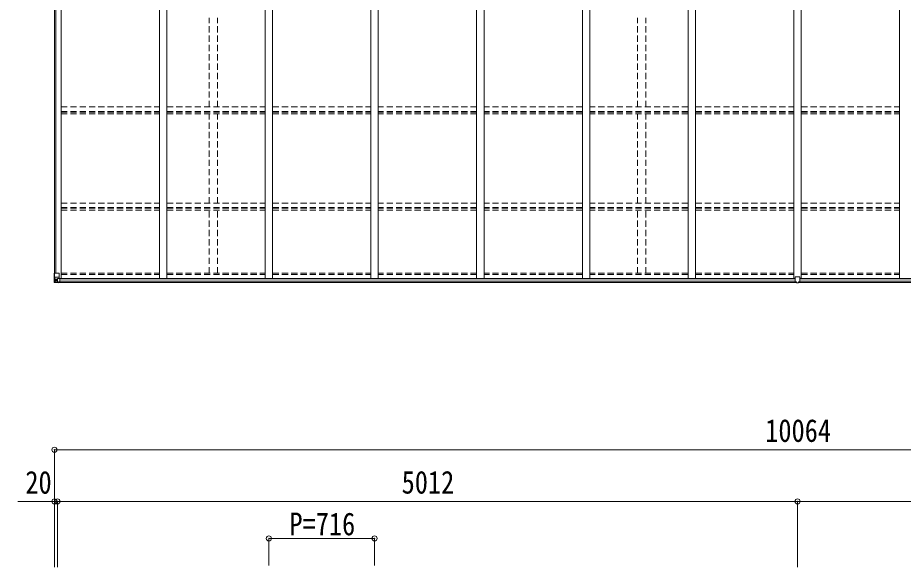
# Model space of a CAD drawing. Units: millimetres at full size, sheet at 1:35. Extents: x -9837 to 9837, y -6790 to 6790.
# Drawn here: x -2377 to 3620, y -338 to 3382 of the extents above; entities that cross this region are included whole.
import ezdxf
from ezdxf.enums import TextEntityAlignment as Align

# ---------------------------------------------------------------- set-up
doc = ezdxf.new("R2010")
doc.units = ezdxf.units.MM
doc.header["$LTSCALE"] = 35
doc.header["$PDMODE"] = 32
doc.header["$PDSIZE"] = 35
doc.linetypes.add('DASHED1', pattern=[1.8, 1.2, -0.6])
for name, color, linetype, lineweight in [('0-3_ELV2', 4, 'Continuous', 9), ('0-4_TABLE1', 6, 'Continuous', 9), ('0-6_OTH_LINE', 6, 'Continuous', 9)]:
    doc.layers.add(name, color=color, linetype=linetype, lineweight=lineweight)
doc.styles.add('ＭＳ ゴシック', font='')
doc.styles.get('ＭＳ ゴシック').set_extended_font_data('MS Gothic')

msp = doc.modelspace()

# ---------------------------------------------------------------- linework, layer by layer
at = {"layer": '0-3_ELV2'}
for p, q in [((-2083.39, 4573.95), (-2083.39, 1615.84)), ((-1417.39, 4575.77), (-1417.39, 1615.84)), ((-1367.39, 4575.77), (-1367.39, 1615.84)), ((-701.39, 4575.77), (-701.39, 1615.84)), ((-651.39, 4575.77), (-651.39, 1615.84)), ((14.61, 4575.77), (14.61, 1615.84)), ((64.61, 4575.77), (64.61, 1615.84)), ((730.61, 4575.77), (730.61, 1615.84)), ((780.61, 4575.77), (780.61, 1615.84)), ((1446.61, 4575.77), (1446.61, 1615.84)), ((1496.61, 4575.77), (1496.61, 1615.84)), ((2162.61, 4575.77), (2162.61, 1615.84)), ((2212.61, 4575.77), (2212.61, 1615.84)), ((2878.61, 4573.95), (2878.61, 1615.84)), ((2928.61, 4573.95), (2928.61, 1615.84)), ((3594.61, 4575.77), (3594.61, 1615.84)), ((-2128.39, 4555.3), (-2128.39, 1651.86)), ((-2118.69, 4555.3), (-2118.69, 1651.86)), ((-2103.66, 1615.84), (2887.11, 1615.84)), ((-2101.89, 1590.07), (2897.11, 1590.07)), ((-2091.89, 1613.58), (2887.11, 1613.58)), ((-2091.89, 1597.97), (2887.11, 1597.97)), ((2910.11, 1590.07), (7909.11, 1590.07)), ((2920.11, 1615.84), (7910.87, 1615.84)), ((2920.11, 1613.58), (7899.11, 1613.58)), ((2920.11, 1597.97), (7899.11, 1597.97))]:
    msp.add_line(p, q, dxfattribs=at)
at = {"layer": '0-3_ELV2', "linetype": 'DASHED1'}
for p, q in [((-1079.89, 2777.63), (-1079.89, 3380.92)), ((-1024.89, 2777.63), (-1024.89, 3380.92)), ((1820.11, 2777.63), (1820.11, 3380.92)), ((1875.11, 2777.63), (1875.11, 3380.92)), ((-2083.39, 2777.75), (-1417.42, 2777.75)), ((-1367.39, 2777.75), (-701.42, 2777.75)), ((-651.39, 2777.75), (14.58, 2777.75)), ((730.61, 2777.75), (64.61, 2777.75)), ((1446.61, 2777.75), (780.61, 2777.75)), ((2162.58, 2777.75), (1496.61, 2777.75)), ((2212.61, 2777.75), (2878.58, 2777.75)), ((2928.61, 2777.75), (3594.58, 2777.75)), ((-2083.39, 2748.01), (-1417.42, 2748.01)), ((-2083.39, 2743.47), (-1417.42, 2743.47)), ((-2083.39, 2730.46), (-1417.42, 2730.46)), ((-1367.39, 2748.01), (-701.42, 2748.01)), ((-1367.39, 2743.47), (-701.42, 2743.47)), ((-1367.39, 2730.46), (-701.42, 2730.46)), ((-1079.89, 2126.09), (-1079.89, 2729.26)), ((-1024.89, 2126.09), (-1024.89, 2729.26)), ((-651.39, 2748.01), (14.58, 2748.01)), ((-651.39, 2743.47), (14.58, 2743.47)), ((-651.39, 2730.46), (14.58, 2730.46)), ((730.61, 2748.01), (64.61, 2748.01)), ((730.61, 2743.47), (64.61, 2743.47)), ((730.61, 2730.46), (64.61, 2730.46)), ((1446.61, 2748.01), (780.61, 2748.01)), ((1446.61, 2743.47), (780.61, 2743.47)), ((1446.61, 2730.46), (780.61, 2730.46)), ((2162.58, 2748.01), (1496.61, 2748.01)), ((2162.58, 2743.47), (1496.61, 2743.47)), ((2162.58, 2730.46), (1496.61, 2730.46)), ((1820.11, 2126.09), (1820.11, 2729.26)), ((1875.11, 2126.09), (1875.11, 2729.26)), ((2212.61, 2748.01), (2878.58, 2748.01)), ((2212.61, 2743.47), (2878.58, 2743.47)), ((2212.61, 2730.46), (2878.58, 2730.46)), ((2928.61, 2748.01), (3594.58, 2748.01)), ((2928.61, 2743.47), (3594.58, 2743.47)), ((2928.61, 2730.46), (3594.58, 2730.46)), ((-2083.39, 2126.09), (-1417.42, 2126.09)), ((-1367.39, 2126.09), (-701.42, 2126.09)), ((-651.39, 2126.09), (14.58, 2126.09)), ((730.61, 2126.09), (64.61, 2126.09)), ((1446.61, 2126.09), (780.61, 2126.09)), ((2162.58, 2126.09), (1496.61, 2126.09)), ((2212.61, 2126.09), (2878.58, 2126.09)), ((2928.61, 2126.09), (3594.58, 2126.09)), ((-2083.39, 2096.35), (-1417.42, 2096.35)), ((-2083.39, 2091.81), (-1417.42, 2091.81)), ((-2083.39, 2078.8), (-1417.42, 2078.8)), ((-1367.39, 2096.35), (-701.42, 2096.35)), ((-1367.39, 2091.81), (-701.42, 2091.81)), ((-1367.39, 2078.8), (-701.42, 2078.8)), ((-1079.89, 1652.01), (-1079.89, 2078.8)), ((-1024.89, 1652.01), (-1024.89, 2078.8)), ((-651.39, 2096.35), (14.58, 2096.35)), ((-651.39, 2091.81), (14.58, 2091.81)), ((-651.39, 2078.8), (14.58, 2078.8)), ((730.61, 2096.35), (64.61, 2096.35)), ((730.61, 2091.81), (64.61, 2091.81)), ((730.61, 2078.8), (64.61, 2078.8)), ((1446.61, 2096.35), (780.61, 2096.35)), ((1446.61, 2091.81), (780.61, 2091.81)), ((1446.61, 2078.8), (780.61, 2078.8)), ((2162.58, 2096.35), (1496.61, 2096.35)), ((2162.58, 2091.81), (1496.61, 2091.81)), ((2162.58, 2078.8), (1496.61, 2078.8)), ((1820.11, 1652.01), (1820.11, 2078.8)), ((1875.11, 1652.01), (1875.11, 2078.8)), ((2212.61, 2096.35), (2878.58, 2096.35)), ((2212.61, 2091.81), (2878.58, 2091.81)), ((2212.61, 2078.8), (2878.58, 2078.8)), ((2928.61, 2096.35), (3594.58, 2096.35)), ((2928.61, 2091.81), (3594.58, 2091.81)), ((2928.61, 2078.8), (3594.58, 2078.8)), ((-2083.39, 1652.01), (-1417.39, 1652.01)), ((-2083.39, 1643.67), (-1417.39, 1643.67)), ((-1367.39, 1652.01), (-701.39, 1652.01)), ((-1367.39, 1643.67), (-701.39, 1643.67)), ((-651.39, 1652.01), (14.61, 1652.01)), ((-651.39, 1643.67), (14.61, 1643.67)), ((730.61, 1652.01), (64.61, 1652.01)), ((730.61, 1643.67), (64.61, 1643.67)), ((1446.61, 1652.01), (780.61, 1652.01)), ((1446.61, 1643.67), (780.61, 1643.67)), ((2162.61, 1652.01), (1496.61, 1652.01)), ((2162.61, 1643.67), (1496.61, 1643.67)), ((2212.61, 1652.01), (2878.61, 1652.01)), ((2212.61, 1643.67), (2878.61, 1643.67)), ((2928.61, 1652.01), (3594.61, 1652.01)), ((2928.61, 1643.67), (3594.61, 1643.67))]:
    msp.add_line(p, q, dxfattribs=at)
at = {"layer": '0-4_TABLE1'}
for p, q in [((-2130.39, 1651.86), (-2097.39, 1651.86)), ((-2130.39, 1591.15), (-2130.39, 1651.86)), ((-2127.55, 1651.86), (-2127.55, 1591.28)), ((-2127, 1624.98), (-2120.39, 1625.2)), ((-2127, 1624.98), (-2122.86, 1612.9)), ((-2120.39, 1625.2), (-2096.39, 1625.2)), ((-2096.39, 1650.86), (-2096.39, 1617.77)), ((2887.11, 1593.94), (2887.11, 1626.26)), ((2919.11, 1627.26), (2888.11, 1627.26)), ((2920.11, 1593.94), (2920.11, 1626.26)), ((-2129.45, 1590.2), (-2129.45, 1590.15)), ((-2120.48, 1589.77), (-2128.41, 1590.24)), ((-2127.55, 1591.21), (-2127.55, 1591.28)), ((-2123.58, 1594.65), (-2126.31, 1590.99)), ((-2120.39, 1611.67), (-2122.72, 1611.63)), ((-2122.72, 1611.63), (-2122.72, 1598.16)), ((-2122.72, 1598.16), (-2120.39, 1598.1)), ((-2120.39, 1611.67), (-2120.39, 1611.66)), ((-2108.39, 1611.66), (-2120.39, 1611.66)), ((-2120.39, 1598.11), (-2108.39, 1598.11)), ((-2108.39, 1588.98), (-2120.39, 1589.76)), ((-2115.87, 1605.3), (-2115.87, 1606.26)), ((-2108.39, 1615.65), (-2101.89, 1615.65)), ((-2108.39, 1615.65), (-2108.39, 1588.86)), ((-2097.22, 1617.51), (-2107.57, 1615.85)), ((-2107.57, 1615.85), (-2107.57, 1615.65)), ((-2104.87, 1615.65), (-2097.22, 1616.87)), ((-2101.89, 1615.65), (-2092.89, 1615.62)), ((-2101.89, 1588.47), (-2101.89, 1594.41)), ((-2092.89, 1593.84), (-2101.89, 1593.78)), ((-2097.22, 1616.87), (-2097.22, 1617.51)), ((-2091.89, 1614.71), (-2091.89, 1594.55)), ((2887.11, 1593.94), (2887.11, 1593.9)), ((2897.11, 1593.17), (2888.11, 1593.22)), ((2910.11, 1593.17), (2919.11, 1593.22)), ((2920.11, 1593.94), (2920.11, 1593.9))]:
    msp.add_line(p, q, dxfattribs=at)
for points in [[(-2129.45, 1590.15), (-2120.39, 1589.6), (-2101.89, 1588.47)], [(-2116.83, 1603.38), (-2117.79, 1603.38), (-2117.79, 1604.34), (-2116.83, 1604.34)], [(-2115.87, 1606.26), (-2114.91, 1606.26), (-2114.91, 1605.3)], [(-2114.91, 1602.42), (-2114.91, 1601.46), (-2115.87, 1601.46), (-2115.87, 1602.42)], [(-2113.95, 1604.34), (-2112.99, 1604.34), (-2112.99, 1603.38), (-2113.95, 1603.38)], [(-2091.89, 1594.55), (-2091.9, 1594.45), (-2101.89, 1594.41)], [(2903.61, 1587.74), (2897.11, 1588.14), (2897.11, 1593.17)], [(2903.61, 1587.74), (2910.11, 1588.14), (2910.11, 1593.17)]]:
    msp.add_lwpolyline(points, dxfattribs=at)
msp.add_circle((-2115.39, 1603.86), 5.3, dxfattribs=at)
for centre, radius, start, end in [((-2097.39, 1650.86), 1, 0, 90), ((2888.11, 1626.26), 1, 90, 180), ((2919.11, 1626.26), 1, 0, 90), ((-2129.39, 1591.19), 0.999, 180.04917, 266.5576), ((-2129.39, 1591.16), 0.999, 180.04917, 266.5576), ((-2129.39, 1591.15), 1, 179.99921, 266.49983), ((-2128.24, 1577.55), 12.7, 84.89689, 90.75534), ((-2126.27, 1591.16), 1.28, 177.54105, 228.82169), ((-2116.83, 1605.3), 0.96, 270, 0), ((-2116.83, 1602.42), 0.96, 0, 90), ((-2113.95, 1605.3), 0.96, 180, 270), ((-2113.95, 1602.42), 0.96, 90, 180), ((-2107.46, 1614.92), 0.937, 96.73234, 129.06602), ((-2097.33, 1618.44), 0.937, 276.73234, 357.67791), ((-2097.33, 1617.8), 0.937, 276.73234, 357.67791)]:
    msp.add_arc(centre, radius, start, end, dxfattribs=at)
for centre, major_axis, ratio, start_param, end_param in [((-2126.28, 1622.64), (0.85, -2.32), 0.403757, 3.0087805, 3.9744392), ((-2127.45, 1590.07), (2, -0.12), 0.060933, 2.0712557, 3.1453404), ((-1928.45, 1577.84), (201, -12.36), 0.060933, 3.1453404, 3.145839), ((-2127.26, 1593.17), (-0.02, -3), 0.466854, 0.125683, 0.7596956), ((-2125.59, 1598.24), (0.03, -5), 0.573921, 0.7672717, 1.551125), ((-2124.13, 1611.61), (0, -3), 0.468246, 1.5772882, 2.0127935), ((-2202.14, 1598.11), (81.75, 0), 0.061163, 6.2824128, 6.2831853), ((-2092.89, 1614.71), (1, -0.021), 0.906239, 0.0187047, 1.589501), ((-2092.89, 1594.55), (1, 0.012), 0.707053, 4.7036637, 6.124411), ((2888.11, 1593.93), (1, -0.012), 0.707053, 3.2044821, 4.7211143), ((2919.11, 1593.93), (-1, -0.012), 0.707053, 3.2044821, 4.7211143)]:
    msp.add_ellipse(centre, major_axis=major_axis, ratio=ratio, start_param=start_param, end_param=end_param, dxfattribs=at)
at = {"layer": '0-6_OTH_LINE'}
for p, q in [((-2128.39, 457.84), (-2128.39, -334.81)), ((-2128.39, 457.84), (7935.61, 457.84)), ((-2128.39, 107.84), (-2128.39, -337.58)), ((-2128.39, 107.84), (-2108.39, 107.84)), ((-2108.39, 107.84), (-2108.39, -337.58)), ((-2108.39, 107.84), (2903.61, 107.84)), ((2903.61, 107.84), (2903.61, -337.58)), ((2903.61, 107.84), (7915.61, 107.84)), ((-676.39, -142.16), (-676.39, -324.62)), ((-676.39, -142.16), (39.61, -142.16)), ((39.61, -142.16), (39.61, -324.62))]:
    msp.add_line(p, q, dxfattribs=at)
at = {"layer": '0-6_OTH_LINE', "lineweight": 18}
msp.add_line((-2128.39, 107.84), (-2377.23, 107.84), dxfattribs=at)
at = {"layer": '0-6_OTH_LINE'}
for p in [(-2128.39, 457.84), (-2128.39, 107.84), (-2108.39, 107.84), (2903.61, 107.84), (-676.39, -142.16), (39.61, -142.16)]:
    msp.add_point(p, dxfattribs=at)

# ---------------------------------------------------------------- texts
at = {"layer": '0-6_OTH_LINE', "color": 7, "style": 'ＭＳ ゴシック', "width": 0.85}
for s, p in [('10064', (2684.86, 464.84)), ('20', (-2325.48, 114.4)), ('5012', (222.61, 114.84)), ('P=716', (-537.14, -167.16))]:
    msp.add_text(s, height=154, dxfattribs=at).set_placement(p, align=Align.BOTTOM_LEFT)

doc.saveas('drawing.dxf')
